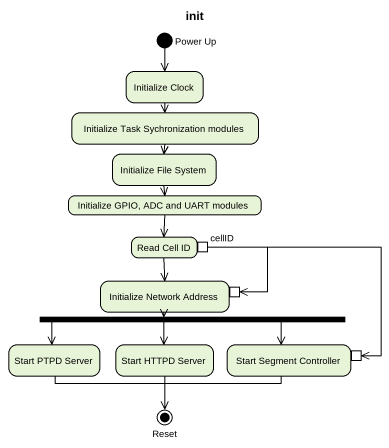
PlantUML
@startuml
title init
hide empty description
state "Power Up" as Power_Up <<start>>
state "Initialize Clock" as Initialize_Clock
state "Initialize Task Sychronization modules" as Initialize_Task
state "Initialize File System" as Initialize_File_System
state "Initialize GPIO, ADC and UART modules" as Initialize_GPIO_ADC_and
state "Read Cell ID" as Read_Cell_ID {
  state cellID <<outputPin>>
}
state "Initialize Network Address" as Initialize_Network_Address {
  state pin1 <<inputPin>>
}
state fork1 <<fork>>
state "Start PTPD Server" as Start_PTPD_Server
state "Start HTTPD Server" as Start_HTTPD_Server
state "Start Segment Controller" as Start_Segment_Controller {
  state pin2 <<inputPin>>
}
state Reset <<end>>
Power_Up --> Initialize_Clock
Initialize_Clock --> Initialize_Task
Initialize_Task --> Initialize_File_System
Initialize_File_System --> Initialize_GPIO_ADC_and
Initialize_GPIO_ADC_and --> Read_Cell_ID
Read_Cell_ID --> Initialize_Network_Address
cellID --> pin1
cellID --> pin2
Initialize_Network_Address --> fork1
fork1 -left-> Start_PTPD_Server
fork1 --> Start_HTTPD_Server
fork1 -right-> Start_Segment_Controller
Start_PTPD_Server -right-> Reset
Start_HTTPD_Server --> Reset
Start_Segment_Controller -left-> Reset
@enduml
